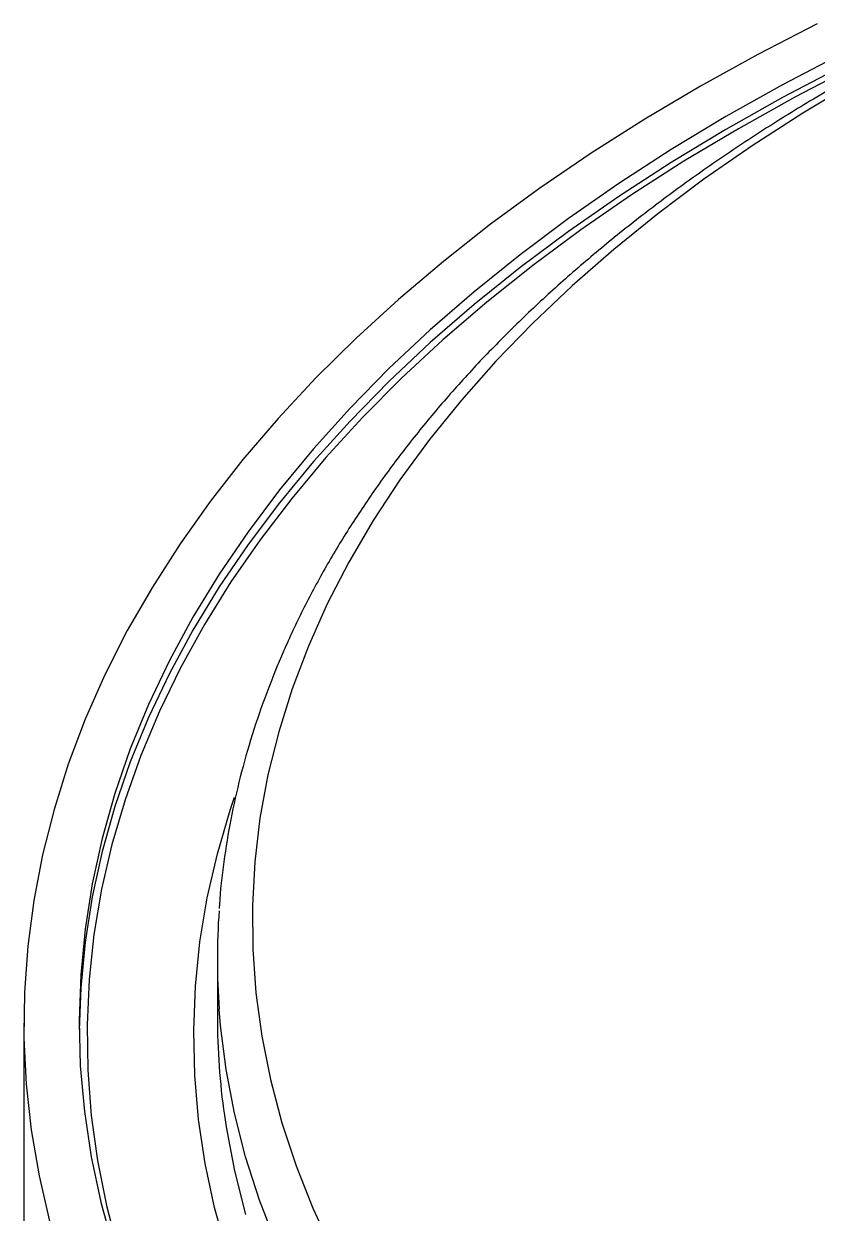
# Model space of a CAD drawing. Header units: millimetres. Extents: x 0 to 6631, y 0 to 4689.
# Drawn here: x 4200.5 to 4300.9, y 2201 to 2351.6 of the extents above; entities that cross this region are included whole.
import ezdxf

# ---------------------------------------------------------------- set-up
doc = ezdxf.new("R2010")
doc.units = ezdxf.units.MM
doc.header["$LTSCALE"] = 13
doc.layers.add('几何体', color=7, linetype='Continuous')

msp = doc.modelspace()

# ---------------------------------------------------------------- linework, layer by layer
at = {"layer": '几何体'}
for p, q in [((4225.01, 2233.17), (4225.01, 2225.87)), ((4200.51, 2225.05), (4200.51, 2197.29))]:
    msp.add_line(p, q, dxfattribs=at)
at = {"layer": '几何体', "flags": 128}
for points in [[(4300.93, 2351.61), (4293.42, 2347.73), (4286.14, 2343.71), (4279.11, 2339.54), (4272.33, 2335.23), (4265.82, 2330.79), (4259.58, 2326.22), (4253.62, 2321.53), (4247.94, 2316.72), (4242.56, 2311.8), (4237.48, 2306.78), (4232.71, 2301.65), (4228.24, 2296.44), (4224.1, 2291.13), (4220.28, 2285.75), (4216.78, 2280.29), (4213.61, 2274.77), (4210.78, 2269.19), (4208.29, 2263.55), (4206.14, 2257.86), (4204.33, 2252.14), (4202.87, 2246.38), (4201.76, 2240.6), (4201, 2234.8), (4200.59, 2228.99), (4200.53, 2223.17), (4200.81, 2217.35), (4201.45, 2211.54), (4202.44, 2205.75), (4203.78, 2199.99)], [(4303.95, 2347.77), (4296.54, 2343.89), (4289.38, 2339.86), (4282.46, 2335.69), (4275.81, 2331.38), (4269.43, 2326.94), (4263.32, 2322.37), (4257.49, 2317.68), (4251.96, 2312.87), (4246.73, 2307.95), (4241.8, 2302.93), (4237.18, 2297.81), (4232.88, 2292.6), (4228.9, 2287.3), (4225.24, 2281.93), (4221.92, 2276.49), (4218.94, 2270.98), (4216.29, 2265.41), (4213.99, 2259.79), (4212.03, 2254.13), (4210.43, 2248.43), (4209.17, 2242.71), (4208.26, 2236.96), (4207.71, 2231.2), (4207.51, 2225.42), (4207.66, 2219.65), (4208.17, 2213.89), (4209.03, 2208.14), (4210.24, 2202.41), (4211.81, 2196.71)], [(4303.95, 2346.14), (4296.54, 2342.26), (4289.38, 2338.23), (4282.46, 2334.06), (4275.81, 2329.75), (4269.43, 2325.31), (4263.32, 2320.74), (4257.49, 2316.05), (4251.96, 2311.24), (4246.73, 2306.32), (4241.8, 2301.3), (4237.18, 2296.18), (4232.88, 2290.97), (4228.9, 2285.67), (4225.24, 2280.3), (4221.92, 2274.85), (4218.94, 2269.34), (4216.29, 2263.78), (4213.99, 2258.16), (4212.03, 2252.5), (4210.43, 2246.8), (4209.17, 2241.07), (4208.26, 2235.33), (4207.71, 2229.56), (4207.51, 2224.24)], [(4305.49, 2346.15), (4298.1, 2342.31), (4290.96, 2338.33), (4284.06, 2334.2), (4277.41, 2329.94), (4271.03, 2325.54), (4264.93, 2321.02), (4259.1, 2316.37), (4253.56, 2311.61), (4248.32, 2306.73), (4243.37, 2301.76), (4238.74, 2296.68), (4234.42, 2291.52), (4230.41, 2286.27), (4226.73, 2280.94), (4223.38, 2275.54), (4220.36, 2270.08), (4217.67, 2264.56), (4215.33, 2258.98), (4213.33, 2253.36), (4211.67, 2247.71), (4210.36, 2242.02), (4209.39, 2236.31), (4208.78, 2230.59), (4208.52, 2224.85), (4208.61, 2219.12), (4209.04, 2213.39), (4209.83, 2207.67), (4210.97, 2201.97), (4212.45, 2196.3)], [(4305.74, 2344.27), (4299.09, 2340.29), (4292.71, 2336.17), (4286.59, 2331.92), (4280.74, 2327.54), (4275.18, 2323.05), (4269.9, 2318.43), (4264.93, 2313.71), (4260.25, 2308.89), (4255.89, 2303.97), (4251.84, 2298.96), (4248.12, 2293.86), (4244.72, 2288.7), (4241.65, 2283.46), (4238.92, 2278.16), (4236.53, 2272.81), (4234.48, 2267.41), (4232.77, 2261.97), (4231.41, 2256.5), (4230.4, 2251.01), (4229.74, 2245.49), (4229.44, 2239.97), (4229.48, 2234.44), (4229.88, 2228.92), (4230.62, 2223.41), (4231.72, 2217.92), (4233.17, 2212.45), (4234.96, 2207.02), (4237.09, 2201.63), (4239.57, 2196.29)], [(4226.2, 2196.17), (4224.66, 2201.72), (4223.47, 2207.29), (4222.63, 2212.89), (4222.14, 2218.5), (4222.01, 2224.12), (4222.23, 2229.74), (4222.8, 2235.35), (4223.73, 2240.94), (4225.01, 2246.51), (4226.64, 2252.05), (4227.18, 2253.68)], [(4232.44, 2197.19), (4230.34, 2202.64), (4228.58, 2208.14), (4227.17, 2213.66), (4226.11, 2219.22), (4225.4, 2224.79), (4225.23, 2226.85)], [(4225.89, 2213.4), (4226.11, 2211.92), (4227.17, 2206.36), (4228.58, 2200.83)]]:
    msp.add_lwpolyline(points, dxfattribs=at)
at = {"layer": '几何体'}
for centre, radius, start, end in [((4313.41, 2233.17), 88.4, 176.0181, 184.1026), ((4313.82, 2225.88), 88.81, 180.0093, 188.0778)]:
    msp.add_arc(centre, radius, start, end, dxfattribs=at)
msp.add_open_spline([(4303.87, 2344.09), (4302.72, 2343.42), (4299.41, 2341.49), (4294.1, 2338.19), (4288.02, 2334.15), (4282.19, 2329.98), (4276.6, 2325.69), (4271.27, 2321.29), (4266.19, 2316.78), (4261.39, 2312.16), (4256.86, 2307.45), (4252.62, 2302.64), (4248.66, 2297.74), (4244.99, 2292.76), (4241.62, 2287.71), (4238.55, 2282.59), (4235.79, 2277.42), (4233.34, 2272.19), (4231.2, 2266.91), (4229.37, 2261.6), (4227.86, 2256.25), (4226.65, 2250.88), (4225.8, 2245.49), (4225.34, 2241.73), (4225.25, 2239.76), (4225.24, 2239.59)], degree=3, knots=[0, 0, 0, 0, 0.024568, 0.0711595, 0.1177586, 0.1643583, 0.2109543, 0.2575418, 0.3041153, 0.350668, 0.3971923, 0.4436795, 0.4901204, 0.5365049, 0.582823, 0.629065, 0.6752222, 0.7212874, 0.7672561, 0.8131269, 0.858902, 0.9045876, 0.9501944, 0.9957366, 1, 1, 1, 1], dxfattribs=at)

doc.saveas('drawing.dxf')
